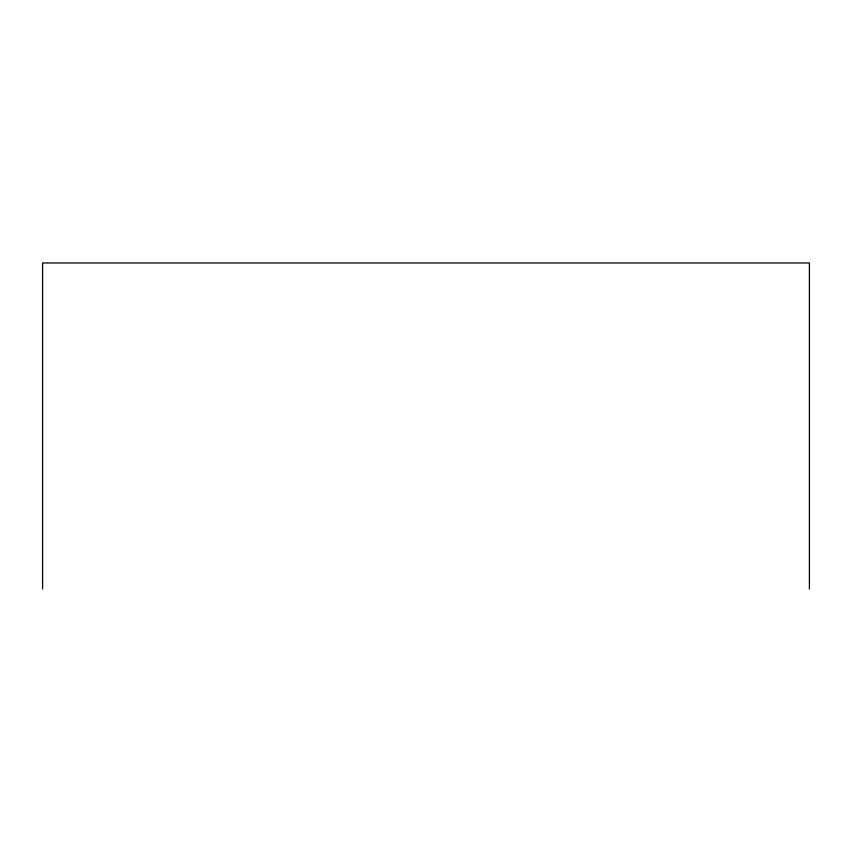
<?xml version="1.0" encoding="UTF-8"?>
<svg xmlns="http://www.w3.org/2000/svg" width="852" height="852" viewBox="0 0 852 852"><rect width="100%" height="100%" fill="white"/><g stroke="black" fill="none" stroke-linecap="round" stroke-linejoin="round"><path stroke-width="1.28" d="M809.4 589.041L809.4 262.959L42.6 262.959L42.6 589.041"/></g></svg>
